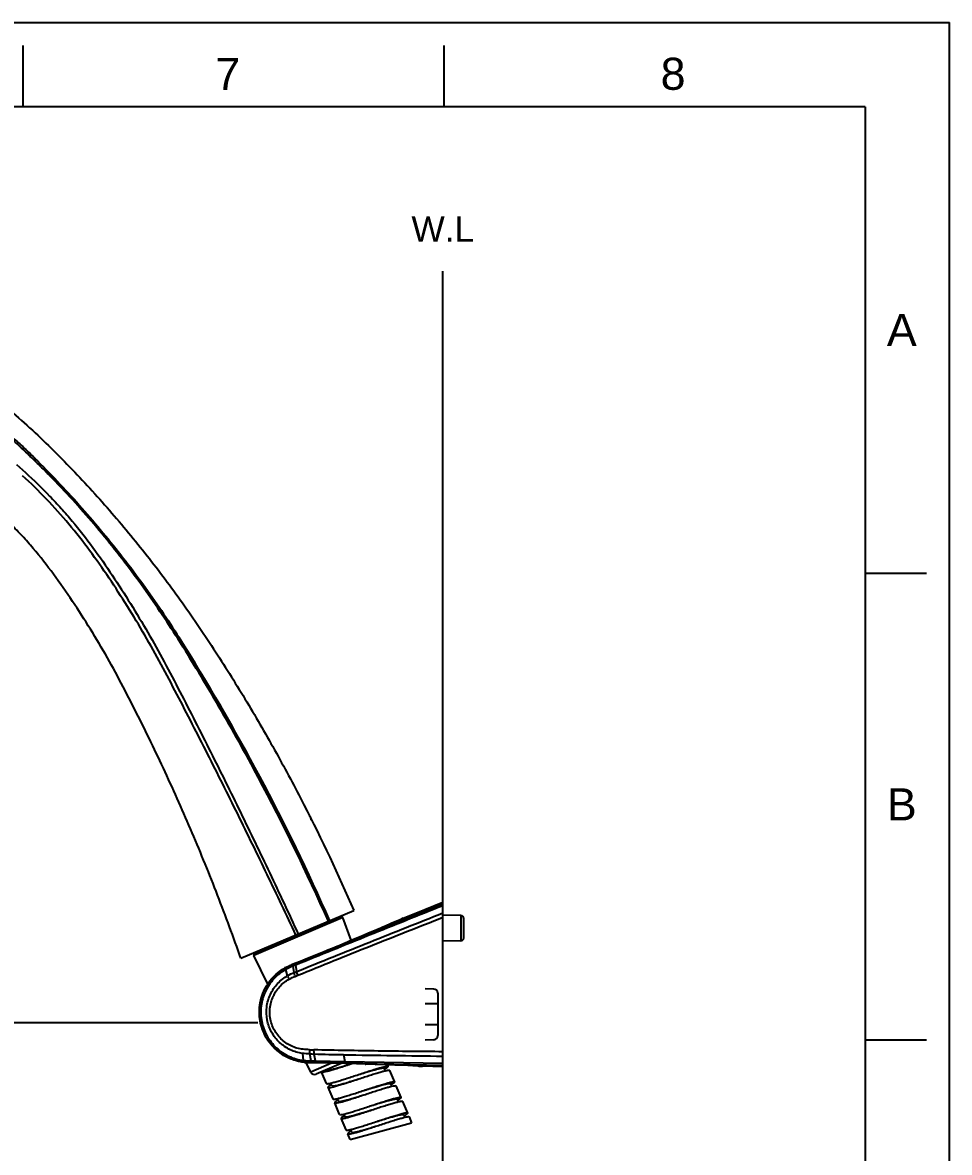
# Model space of a CAD drawing. Header units: millimetres. Extents: x 2881 to 3722, y -1342 to -748.
# Drawn here: x 3501.3 to 3721.8, y -1016.4 to -747.8 of the extents above; entities that cross this region are included whole.
import ezdxf
from ezdxf.enums import TextEntityAlignment as Align

# ---------------------------------------------------------------- set-up
doc = ezdxf.new("R2010")
doc.units = ezdxf.units.MM
doc.layers.add('5', color=2, linetype='Continuous', lineweight=9)
for name, color, linetype in [('FORM', 7, 'Continuous'), ('MAIN', 7, 'Continuous'), ('벽', 2, 'Continuous')]:
    doc.layers.add(name, color=color, linetype=linetype)
doc.styles.get("Standard").update_dxf_attribs({"font": 'arial.ttf'})
doc.dimstyles.new('A4', dxfattribs={"dimtxt": 4, "dimasz": 3.5, "dimexe": 0.7, "dimexo": 0.625, "dimgap": 0.5, "dimtad": 1, "dimdec": 1, "dimdsep": 46, "dimtxsty": 'Standard', "dimcen": 2.5, "dimclrd": 5, "dimclre": 5, "dimclrt": 7, "dimadec": 3, "dimazin": 2, "dimtfac": 1, "dimtdec": 1, "dimtmove": 0, "dimatfit": 3, "dimfxl": 1.25, "dimarcsym": 0})

# ---------------------------------------------------------------- blocks, each defined once
blk = doc.blocks.new('*D144')
at = {"layer": '5', "color": 3, "lineweight": -2, "transparency": 16777216}
for p, q in [((3557.29, -985.64), (3352, -985.64)), ((3352.7, -991.64), (3352.7, -1115.09)), ((3352.7, -1250.41), (3352.7, -1126.96)), ((3353.32, -1256.41), (3353.4, -1256.41))]:
    blk.add_line(p, q, dxfattribs=at)
at = {"layer": '5', "color": 3, "transparency": 16777216}
for points in [[(3351.7, -991.64), (3353.7, -991.64), (3352.7, -985.64)], [(3351.7, -1250.41), (3353.7, -1250.41), (3352.7, -1256.41)]]:
    blk.add_solid(points, dxfattribs=at)
at = {"layer": 'DEFPOINTS', "color": 0, "transparency": 16777216}
for p in [(3557.92, -985.64), (3352.7, -1256.41), (3352.7, -1256.41)]:
    blk.add_point(p, dxfattribs=at)
at = {"layer": '5', "color": 4, "transparency": 16777216, "insert": (3352.7, -1121.03), "char_height": 6, "attachment_point": 5}
blk.add_mtext('(1600)', dxfattribs=at)

msp = doc.modelspace()

# ---------------------------------------------------------------- linework, layer by layer
at = {"linetype": 'Continuous'}
for p, q in [((3499.85, -852.85), (3502, -854.77)), ((3538.55, -894.02), (3538.22, -894.24)), ((3553.25, -970.28), (3580.07, -958.93)), ((3577.48, -960.6), (3556.33, -969.58)), ((3556.43, -969.3), (3577.21, -960.48)), ((3574.93, -961.11), (3575.05, -961.4)), ((3558.35, -968.12), (3558.48, -968.43))]:
    msp.add_line(p, q, dxfattribs=at)
for centre, radius, start, end in [((3102.95, -1169.16), 515.22, 23.7896, 32.2781), ((3568.99, -937.29), 1, 353.8747, 55.9294)]:
    msp.add_arc(centre, radius, start, end, dxfattribs=at)
for points, knots in [([(3432.34, -806.84), (3440.74, -808.59), (3457.63, -814.23), (3477.16, -824.46), (3491.97, -834.73), (3502.52, -843.4), (3512.56, -853.26), (3522.06, -863.66), (3531.02, -874.45), (3539.42, -885.7), (3547.28, -897.34), (3554.71, -909.27), (3561.73, -921.4), (3570.49, -937.81), (3576.42, -950.41), (3580.07, -958.93)], [0, 0, 0, 0, 0.11714, 0.241192, 0.299337, 0.362795, 0.427204, 0.491023, 0.554843, 0.618496, 0.682384, 0.746401, 0.810171, 0.873542, 1, 1, 1, 1]), ([(3538.22, -894.24), (3535.47, -889.9), (3529.72, -881.39), (3521.88, -871.21), (3515.2, -863.4), (3510.86, -858.67), (3507.29, -854.98), (3504.54, -852.27), (3501.79, -849.59), (3499.92, -847.85), (3498.96, -847.01)], [0, 0, 0, 0, 0.24993, 0.500148, 0.625294, 0.750438, 0.812959, 0.87546, 0.938167, 1, 1, 1, 1]), ([(3499.22, -846.66), (3500.19, -847.5), (3502.09, -849.24), (3505.75, -852.86), (3510.24, -857.47), (3515.43, -863.18), (3522.14, -870.99), (3530.04, -881.15), (3535.8, -889.68), (3538.55, -894.02)], [0, 0, 0, 0, 0.062383, 0.125087, 0.250075, 0.375107, 0.50014, 0.750201, 1, 1, 1, 1]), ([(3566.34, -964.75), (3564.08, -959.92), (3559.51, -950.3), (3552.51, -935.94), (3545.35, -921.65), (3539.26, -909.81), (3534.3, -900.38), (3530.42, -893.4), (3526.27, -886.56), (3521.93, -879.83), (3517.33, -873.27), (3512.39, -866.98), (3507.06, -861.04), (3503.28, -857.3), (3501.32, -855.51)], [0, 0, 0, 0, 0.124971, 0.249961, 0.374965, 0.499985, 0.562468, 0.624891, 0.687426, 0.750152, 0.812847, 0.875369, 0.937754, 1, 1, 1, 1]), ([(3502, -854.77), (3503.99, -856.56), (3506.86, -859.35), (3510.5, -863.27), (3514.03, -867.29), (3518.11, -872.58), (3522.7, -879.15), (3527.02, -885.91), (3531.16, -892.78), (3535.03, -899.8), (3538.75, -906.9), (3542.4, -914.04), (3546.02, -921.19), (3549.61, -928.36), (3554.31, -937.96), (3558.97, -947.57), (3563.5, -957.25), (3565.75, -962.09), (3566.87, -964.52)], [0, 0, 0, 0, 0.062486, 0.093741, 0.124998, 0.187503, 0.250016, 0.31253, 0.375042, 0.437554, 0.500064, 0.562572, 0.625076, 0.687577, 0.750072, 0.875049, 0.937527, 1, 1, 1, 1]), ([(3553.25, -970.28), (3551.48, -965.25), (3547.79, -955.24), (3541.76, -940.44), (3535.32, -925.94), (3528.44, -911.78), (3522.39, -900.17), (3517, -891.16), (3512.67, -884.57), (3508.15, -878.14), (3504.13, -873), (3500.63, -869.15), (3498.33, -866.86), (3496.42, -865.1), (3494.96, -863.82), (3493.43, -862.63), (3492.35, -861.91), (3491.81, -861.56)], [0, 0, 0, 0, 0.126634, 0.253599, 0.379349, 0.503517, 0.62759, 0.690185, 0.752749, 0.814934, 0.876798, 0.907673, 0.938508, 0.953889, 0.969245, 0.984631, 1, 1, 1, 1]), ([(3574.06, -961.48), (3568.91, -949.86), (3560.56, -932.7), (3548.2, -910.49), (3541.61, -899.61), (3538.22, -894.24)], [0, 0, 0, 0, 0.499951, 0.749918, 1, 1, 1, 1])]:
    msp.add_open_spline(points, degree=3, knots=knots, dxfattribs=at)
at = {"layer": 'FORM', "color": 7, "linetype": 'Continuous'}
for p, q in [((2880.75, -747.76), (3721.75, -747.76)), ((3721.75, -1342.46), (3721.75, -747.76)), ((3501.49, -767.78), (3501.49, -753.23)), ((3601.61, -767.78), (3601.61, -753.23)), ((3701.73, -767.78), (2900.78, -767.78)), ((3701.73, -767.78), (3701.73, -1322.44)), ((3701.73, -878.71), (3716.28, -878.71)), ((3701.73, -989.64), (3716.28, -989.64))]:
    msp.add_line(p, q, dxfattribs=at)
at = {"layer": 'MAIN'}
for p, q in [((3591.81, -960.76), (3596.95, -958.67)), ((3596.95, -958.67), (3601.26, -956.93)), ((3579.44, -966), (3577.48, -960.6)), ((3591.81, -960.76), (3591.62, -960.84)), ((3605.57, -960.11), (3601.26, -960.03)), ((3605.57, -960.11), (3605.57, -966.13)), ((3606.26, -965.43), (3606.26, -960.81)), ((3605.57, -966.13), (3601.26, -966.21)), ((3559.65, -976.4), (3556.33, -969.58)), ((3565.32, -971.82), (3576.18, -967.36)), ((3576.18, -967.36), (3576.18, -967.36)), ((3563.69, -972.59), (3563.7, -972.59)), ((3563.7, -972.59), (3563.7, -972.59)), ((3565.32, -971.82), (3565.32, -971.82)), ((3565.92, -973.67), (3565.67, -972.13)), ((3566.32, -971.45), (3565.71, -971.7)), ((3566.53, -973.43), (3566.28, -971.89)), ((3564.36, -974.41), (3563.91, -972.94)), ((3565.92, -973.67), (3566.53, -973.43)), ((3566.18, -974.57), (3566.79, -974.32)), ((3599.1, -977.58), (3597.06, -977.51)), ((3600.06, -978.58), (3600.06, -988.65)), ((3600.06, -981.12), (3597.06, -981.12)), ((3600.06, -986.12), (3597.06, -986.12)), ((3599.1, -989.65), (3597.06, -989.72)), ((3567.91, -992.9), (3568.08, -994.55)), ((3569.93, -994.66), (3569.6, -993.02)), ((3571.02, -994.69), (3570.69, -993.04)), ((3577.64, -993.19), (3577.96, -994.82)), ((3570.65, -995.13), (3568.34, -995.03)), ((3568.75, -995.05), (3568.68, -995.04)), ((3569.87, -997.33), (3568.75, -995.05)), ((3574.83, -995.23), (3569.87, -997.33)), ((3570.15, -995.09), (3601.26, -995.69)), ((3575.85, -995.25), (3570.65, -995.13)), ((3571.02, -994.69), (3577.96, -994.82)), ((3577.12, -995.28), (3571.16, -997.82)), ((3579.04, -995.33), (3575.85, -995.25)), ((3577.96, -994.82), (3601.26, -995.24)), ((3580.72, -995.37), (3579.04, -995.33)), ((3582.81, -995.43), (3582.98, -995.43)), ((3585.29, -995.5), (3585.37, -995.5)), ((3587.26, -996.41), (3587.52, -997.03)), ((3588, -995.59), (3588.18, -996.02)), ((3595.43, -995.88), (3595.67, -995.89)), ((3595.67, -995.89), (3596.27, -995.92)), ((3596.27, -995.92), (3596.47, -995.93)), ((3601.26, -996.06), (3596.47, -995.93)), ((3573.59, -1000.04), (3572.42, -997.28)), ((3588.57, -996.94), (3589.74, -999.7)), ((3575.15, -1003.72), (3573.98, -1000.96)), ((3574.9, -1000.57), (3574.64, -999.95)), ((3588.82, -1000.09), (3589.09, -1000.71)), ((3590.13, -1000.62), (3591.31, -1003.39)), ((3576.72, -1007.41), (3575.55, -1004.64)), ((3576.47, -1004.25), (3576.2, -1003.63)), ((3590.39, -1003.78), (3590.65, -1004.39)), ((3591.7, -1004.31), (3592.87, -1007.07)), ((3578.03, -1007.94), (3577.77, -1007.32)), ((3591.95, -1007.46), (3592.21, -1008.08)), ((3578.28, -1011.09), (3577.11, -1008.33)), ((3579.26, -1013.39), (3593.85, -1009.37)), ((3593.26, -1007.99), (3593.85, -1009.37)), ((3579.26, -1013.39), (3578.67, -1012.01)), ((3579.59, -1011.62), (3579.33, -1011))]:
    msp.add_line(p, q, dxfattribs=at)
for points in [[(3589.01, -961.96), (3591.1, -961.07), (3591.29, -960.99)], [(3576.18, -967.36), (3578.63, -966.34), (3581.12, -965.3), (3583.47, -964.31), (3585.6, -963.41), (3587.46, -962.62), (3589.01, -961.96)], [(3565.32, -971.82), (3568.54, -970.5), (3572.26, -968.97), (3576.18, -967.36)], [(3587.66, -995.58), (3585.36, -995.5), (3582.98, -995.43), (3580.72, -995.37)], [(3591.78, -995.73), (3589.89, -995.66), (3587.66, -995.58)], [(3596.45, -995.93), (3595.66, -995.89), (3594.69, -995.85), (3593.37, -995.79), (3591.73, -995.73), (3589.81, -995.65)]]:
    msp.add_lwpolyline(points, dxfattribs=at)
for centre, radius, start, end in [((3103.94, 174.02), 1235.22, 292.47705, 293.25452), ((3577.29, -960.67), 0.2, 20, 113), ((3605.56, -960.81), 0.7, 0, 89), ((3605.56, -965.43), 0.7, 271, 0), ((3556.51, -969.49), 0.2, 113, 206), ((3569.15, -982.14), 11, 117.0018, 119.6706), ((3577.47, -1001.21), 31.81, 112.4572, 112.8428), ((3580.21, -1008.01), 39.09, 111.7632, 112.3561), ((3649.82, -1180.39), 224.62, 111.8344, 112.0026), ((3599.06, -978.58), 1, 0, 88), ((3599.06, -988.65), 1, 272, 0), ((3574.2, -838.69), 153.39, 268.2533, 268.6596), ((3576.04, -766.29), 226.82, 268.3717, 268.6474), ((3597.47, 76.2), 1069.57, 268.56494, 268.93761), ((3637.53, 2412.97), 3406.7, 268.99282, 269.3901), ((3569.31, -984.67), 9.96, 262.9265, 263.6226), ((3579.91, -610.87), 383.93, 268.5115, 268.6743), ((3560.57, -1801.02), 805.9, 88.418, 88.56669), ((3560.75, -1794.69), 799.57, 88.24141, 88.40658), ((3563.88, -1695.43), 700.26, 87.41751, 88.24166), ((3570.76, -996.9), 1, 206, 293)]:
    msp.add_arc(centre, radius, start, end, dxfattribs=at)
for points, knots in [([(3601.26, -957.77), (3598.35, -958.94), (3592.51, -961.29), (3583.76, -964.81), (3575.02, -968.35), (3569.2, -970.72), (3566.28, -971.89)], [0, 0, 0, 0, 0.250066, 0.500069, 0.750153, 1, 1, 1, 1]), ([(3601.26, -957.33), (3598.35, -958.5), (3592.52, -960.86), (3583.77, -964.38), (3575.05, -967.93), (3569.23, -970.29), (3566.32, -971.45)], [0, 0, 0, 0, 0.250192, 0.500344, 0.750516, 1, 1, 1, 1]), ([(3566.53, -973.43), (3569.42, -972.25), (3575.2, -969.9), (3583.87, -966.41), (3592.57, -962.95), (3598.36, -960.64), (3601.26, -959.49)], [0, 0, 0, 0, 0.249939, 0.500024, 0.749977, 1, 1, 1, 1]), ([(3566.79, -974.32), (3569.65, -973.15), (3575.38, -970.81), (3584, -967.35), (3592.63, -963.94), (3598.38, -961.67), (3601.26, -960.53)], [0, 0, 0, 0, 0.250057, 0.500047, 0.749976, 1, 1, 1, 1]), ([(3570.65, -995.13), (3570.33, -995.12), (3569.69, -995.11), (3568.7, -995.07), (3567.7, -994.96), (3566.36, -994.68), (3564.74, -994.12), (3562.95, -993.13), (3561.35, -991.85), (3559.99, -990.32), (3558.91, -988.58), (3558.14, -986.68), (3557.69, -984.68), (3557.56, -981.96), (3558.25, -978.58), (3560.38, -975.03), (3562.52, -973.26), (3563.69, -972.59)], [0, 0, 0, 0, 0.029153, 0.059467, 0.091033, 0.122574, 0.185392, 0.248306, 0.311097, 0.37373, 0.436394, 0.49923, 0.562085, 0.624854, 0.749778, 0.874846, 1, 1, 1, 1]), ([(3560.99, -974.73), (3561.4, -974.32), (3562.26, -973.54), (3563.22, -972.9), (3563.72, -972.61)], [0, 0, 0, 0, 0.5003, 1, 1, 1, 1]), ([(3563.72, -972.61), (3563.85, -972.54), (3564.38, -972.26), (3564.92, -972.02), (3565.34, -971.85)], [0, 0, 0, 0, 0.250733, 1, 1, 1, 1]), ([(3565.67, -972.13), (3565.52, -972.19), (3564.92, -972.44), (3564.34, -972.71), (3563.91, -972.94)], [0, 0, 0, 0, 0.249032, 1, 1, 1, 1]), ([(3565.67, -972.13), (3565.66, -972.03), (3565.64, -971.9), (3565.66, -971.75), (3565.69, -971.71), (3565.71, -971.7)], [0, 0, 0, 0, 0.655103, 0.862294, 1, 1, 1, 1]), ([(3566.28, -971.89), (3566.27, -971.79), (3566.25, -971.66), (3566.27, -971.51), (3566.3, -971.46), (3566.32, -971.45)], [0, 0, 0, 0, 0.655528, 0.861795, 1, 1, 1, 1]), ([(3561.15, -991.55), (3560.61, -991), (3559.62, -989.8), (3558.51, -987.74), (3557.82, -985.51), (3557.57, -983.18), (3557.77, -980.84), (3558.42, -978.59), (3559.49, -976.51), (3560.46, -975.29), (3560.99, -974.73)], [0, 0, 0, 0, 0.12469, 0.249624, 0.374758, 0.500001, 0.625237, 0.750374, 0.875319, 1, 1, 1, 1]), ([(3563.91, -972.94), (3563.39, -973.23), (3562.38, -973.91), (3560.6, -975.54), (3558.89, -978.09), (3557.87, -981.63), (3558.01, -985.32), (3559.27, -988.78), (3561.16, -991.2), (3563.04, -992.7), (3564.62, -993.6), (3566.31, -994.24), (3567.49, -994.48), (3568.08, -994.55)], [0, 0, 0, 0, 0.062312, 0.124788, 0.249783, 0.375216, 0.500778, 0.626129, 0.751053, 0.813481, 0.875775, 0.937942, 1, 1, 1, 1]), ([(3567.91, -992.9), (3567.4, -992.84), (3566.4, -992.63), (3564.96, -992.08), (3563.63, -991.31), (3562.42, -990.34), (3561.38, -989.18), (3560.52, -987.88), (3559.87, -986.46), (3559.31, -984.45), (3559.23, -981.82), (3560.1, -978.78), (3561.85, -976.18), (3563.5, -974.88), (3564.39, -974.39)], [0, 0, 0, 0, 0.061767, 0.123735, 0.18588, 0.24821, 0.310739, 0.373465, 0.436361, 0.499385, 0.625211, 0.750859, 0.875876, 1, 1, 1, 1]), ([(3569.52, -992.01), (3569.28, -992), (3568.78, -991.98), (3567.8, -991.91), (3566.57, -991.69), (3565.18, -991.16), (3563.88, -990.41), (3562.73, -989.44), (3561.75, -988.29), (3560.98, -986.99), (3560.42, -985.57), (3560.12, -984.08), (3560.07, -982.05), (3560.64, -979.55), (3562.27, -976.97), (3563.87, -975.7), (3564.75, -975.23)], [0, 0, 0, 0, 0.030877, 0.061756, 0.123522, 0.185436, 0.247572, 0.309949, 0.372576, 0.435432, 0.49848, 0.561661, 0.6249, 0.750779, 0.875927, 1, 1, 1, 1]), ([(3564.75, -975.23), (3564.71, -975.16), (3564.57, -974.88), (3564.45, -974.6), (3564.39, -974.39)], [0, 0, 0, 0, 0.277183, 1, 1, 1, 1]), ([(3566.18, -974.57), (3566.12, -974.41), (3566.02, -974.12), (3565.94, -973.81), (3565.92, -973.68)], [0, 0, 0, 0, 0.544176, 1, 1, 1, 1]), ([(3566.79, -974.32), (3566.73, -974.16), (3566.63, -973.87), (3566.55, -973.57), (3566.53, -973.43)], [0, 0, 0, 0, 0.544181, 1, 1, 1, 1]), ([(3568.34, -995), (3567.67, -994.93), (3566.33, -994.67), (3564.43, -993.94), (3562.67, -992.91), (3561.63, -992.03), (3561.15, -991.55)], [0, 0, 0, 0, 0.249445, 0.499178, 0.749344, 1, 1, 1, 1]), ([(3569.52, -992.01), (3569.52, -992.19), (3569.53, -992.53), (3569.57, -992.86), (3569.6, -993.02)], [0, 0, 0, 0, 0.540885, 1, 1, 1, 1]), ([(3601.26, -992.49), (3596.15, -992.46), (3585.93, -992.35), (3575.72, -992.17), (3570.61, -992.04)], [0, 0, 0, 0, 0.500136, 1, 1, 1, 1]), ([(3570.69, -993.04), (3570.66, -992.89), (3570.62, -992.56), (3570.61, -992.22), (3570.61, -992.04)], [0, 0, 0, 0, 0.45919, 1, 1, 1, 1]), ([(3568.2, -994.57), (3568.21, -994.67), (3568.23, -994.81), (3568.28, -994.96), (3568.32, -995), (3568.34, -995)], [0, 0, 0, 0, 0.673049, 0.87634, 1, 1, 1, 1]), ([(3568.2, -994.57), (3568.34, -994.58), (3568.92, -994.64), (3569.5, -994.66), (3569.93, -994.67)], [0, 0, 0, 0, 0.250916, 1, 1, 1, 1]), ([(3568.34, -995), (3568.49, -995.02), (3569.09, -995.07), (3569.7, -995.08), (3570.15, -995.09)], [0, 0, 0, 0, 0.251214, 1, 1, 1, 1]), ([(3570.15, -995.09), (3570.1, -995.08), (3570.03, -994.98), (3569.97, -994.83), (3569.95, -994.72), (3569.93, -994.66)], [0, 0, 0, 0, 0.339277, 0.62935, 1, 1, 1, 1]), ([(3572.42, -997.28), (3572.43, -997.3), (3572.47, -997.33), (3572.54, -997.34), (3572.64, -997.34), (3572.81, -997.33), (3573.19, -997.26), (3573.81, -997.12), (3574.7, -996.87), (3575.78, -996.54), (3577.01, -996.15), (3578.34, -995.72), (3579.25, -995.42), (3579.71, -995.27)], [0, 0, 0, 0, 0.009478, 0.01668, 0.025909, 0.050785, 0.084369, 0.176854, 0.300436, 0.450588, 0.621658, 0.807151, 1, 1, 1, 1]), ([(3573.34, -996.89), (3573.35, -996.91), (3573.41, -996.95), (3573.52, -996.96), (3573.69, -996.95), (3573.91, -996.93), (3574.19, -996.88), (3574.65, -996.77), (3575.35, -996.59), (3576.29, -996.33), (3577.36, -996), (3578.51, -995.65), (3579.31, -995.4), (3579.71, -995.27)], [0, 0, 0, 0, 0.010547, 0.027523, 0.052738, 0.086499, 0.128712, 0.179074, 0.302475, 0.452266, 0.622846, 0.807765, 1, 1, 1, 1]), ([(3580.89, -998.03), (3581.35, -997.88), (3582.26, -997.58), (3583.59, -997.15), (3584.82, -996.76), (3585.9, -996.43), (3586.79, -996.19), (3587.41, -996.04), (3587.79, -995.98), (3587.96, -995.96), (3588.07, -995.97), (3588.13, -995.98), (3588.17, -996), (3588.18, -996.02)], [0, 0, 0, 0, 0.192849, 0.378342, 0.549412, 0.699564, 0.823146, 0.915631, 0.949215, 0.974091, 0.98332, 0.990522, 1, 1, 1, 1]), ([(3580.89, -998.03), (3581.29, -997.9), (3582.09, -997.66), (3583.24, -997.3), (3584.31, -996.98), (3585.26, -996.71), (3585.95, -996.53), (3586.41, -996.43), (3586.69, -996.38), (3586.91, -996.35), (3587.08, -996.34), (3587.19, -996.35), (3587.25, -996.39), (3587.26, -996.41)], [0, 0, 0, 0, 0.192234, 0.377154, 0.547734, 0.697524, 0.820924, 0.871291, 0.9135, 0.947265, 0.972475, 0.989456, 1, 1, 1, 1]), ([(3588.18, -996.02), (3588.19, -996.05), (3588.16, -996.12), (3588.1, -996.2), (3587.97, -996.32), (3587.74, -996.49), (3587.53, -996.63), (3587.41, -996.7)], [0, 0, 0, 0, 0.097905, 0.181277, 0.291141, 0.592187, 1, 1, 1, 1]), ([(3573.59, -1000.04), (3573.6, -1000.06), (3573.64, -1000.09), (3573.71, -1000.1), (3573.81, -1000.1), (3573.98, -1000.09), (3574.36, -1000.03), (3574.98, -999.88), (3575.88, -999.63), (3576.96, -999.3), (3578.18, -998.91), (3579.51, -998.48), (3580.42, -998.18), (3580.89, -998.03)], [0, 0, 0, 0, 0.009478, 0.01668, 0.025909, 0.050785, 0.084369, 0.176854, 0.300436, 0.450588, 0.621658, 0.807151, 1, 1, 1, 1]), ([(3573.98, -1000.96), (3573.99, -1000.98), (3574.04, -1001.01), (3574.1, -1001.02), (3574.2, -1001.02), (3574.38, -1001.01), (3574.75, -1000.95), (3575.37, -1000.8), (3576.27, -1000.55), (3577.35, -1000.22), (3578.57, -999.83), (3579.9, -999.4), (3580.81, -999.1), (3581.28, -998.95)], [0, 0, 0, 0, 0.00948, 0.016682, 0.025907, 0.050788, 0.084366, 0.176852, 0.300435, 0.450588, 0.621658, 0.807151, 1, 1, 1, 1]), ([(3574.9, -1000.57), (3574.91, -1000.59), (3574.97, -1000.63), (3575.08, -1000.64), (3575.25, -1000.64), (3575.48, -1000.61), (3575.75, -1000.56), (3576.22, -1000.46), (3576.91, -1000.28), (3577.85, -1000.01), (3578.92, -999.69), (3580.08, -999.33), (3580.87, -999.08), (3581.28, -998.95)], [0, 0, 0, 0, 0.010546, 0.027524, 0.052737, 0.086499, 0.128711, 0.179075, 0.302476, 0.452266, 0.622846, 0.807766, 1, 1, 1, 1]), ([(3581.28, -998.95), (3581.74, -998.8), (3582.65, -998.5), (3583.98, -998.07), (3585.21, -997.68), (3586.29, -997.36), (3587.18, -997.11), (3587.8, -996.96), (3588.18, -996.9), (3588.35, -996.88), (3588.46, -996.89), (3588.52, -996.9), (3588.56, -996.92), (3588.57, -996.94)], [0, 0, 0, 0, 0.192849, 0.378341, 0.549411, 0.699563, 0.823147, 0.915633, 0.949212, 0.974092, 0.983319, 0.990519, 1, 1, 1, 1]), ([(3574.77, -1000.27), (3574.65, -1000.35), (3574.43, -1000.49), (3574.2, -1000.66), (3574.07, -1000.78), (3574, -1000.86), (3573.97, -1000.93), (3573.98, -1000.96)], [0, 0, 0, 0, 0.408087, 0.709346, 0.819266, 0.902595, 1, 1, 1, 1]), ([(3575.15, -1003.72), (3575.16, -1003.75), (3575.21, -1003.77), (3575.27, -1003.78), (3575.38, -1003.79), (3575.55, -1003.77), (3575.93, -1003.71), (3576.54, -1003.56), (3577.44, -1003.31), (3578.52, -1002.98), (3579.75, -1002.6), (3581.07, -1002.17), (3581.98, -1001.87), (3582.45, -1001.71)], [0, 0, 0, 0, 0.00948, 0.016682, 0.025907, 0.050788, 0.084366, 0.176852, 0.300435, 0.450588, 0.621658, 0.807151, 1, 1, 1, 1]), ([(3582.45, -1001.71), (3582.91, -1001.56), (3583.83, -1001.26), (3585.15, -1000.83), (3586.38, -1000.44), (3587.46, -1000.12), (3588.36, -999.87), (3588.97, -999.72), (3589.35, -999.66), (3589.52, -999.64), (3589.63, -999.65), (3589.69, -999.66), (3589.73, -999.68), (3589.74, -999.7)], [0, 0, 0, 0, 0.192849, 0.378341, 0.549411, 0.699563, 0.823147, 0.915633, 0.949212, 0.974092, 0.983319, 0.990519, 1, 1, 1, 1]), ([(3582.45, -1001.71), (3582.85, -1001.59), (3583.65, -1001.34), (3584.81, -1000.98), (3585.88, -1000.66), (3586.82, -1000.39), (3587.51, -1000.21), (3587.98, -1000.11), (3588.25, -1000.06), (3588.47, -1000.03), (3588.64, -1000.02), (3588.76, -1000.04), (3588.81, -1000.07), (3588.82, -1000.09)], [0, 0, 0, 0, 0.192234, 0.377154, 0.547734, 0.697524, 0.820925, 0.87129, 0.9135, 0.947264, 0.972475, 0.989455, 1, 1, 1, 1]), ([(3582.84, -1002.63), (3583.31, -1002.48), (3584.22, -1002.18), (3585.54, -1001.75), (3586.77, -1001.36), (3587.85, -1001.04), (3588.75, -1000.79), (3589.36, -1000.64), (3589.74, -1000.58), (3589.91, -1000.56), (3590.02, -1000.57), (3590.08, -1000.58), (3590.13, -1000.6), (3590.13, -1000.62)], [0, 0, 0, 0, 0.192849, 0.378343, 0.549413, 0.699565, 0.823148, 0.915633, 0.949214, 0.974091, 0.983319, 0.990522, 1, 1, 1, 1]), ([(3589.74, -999.7), (3589.76, -999.74), (3589.72, -999.81), (3589.66, -999.88), (3589.53, -1000), (3589.3, -1000.17), (3589.09, -1000.31), (3588.97, -1000.39)], [0, 0, 0, 0, 0.097637, 0.180967, 0.290883, 0.592027, 1, 1, 1, 1]), ([(3576.31, -1003.96), (3576.19, -1004.04), (3575.99, -1004.18), (3575.76, -1004.35), (3575.63, -1004.47), (3575.57, -1004.54), (3575.53, -1004.61), (3575.55, -1004.64)], [0, 0, 0, 0, 0.407835, 0.70887, 0.818754, 0.902108, 1, 1, 1, 1]), ([(3575.55, -1004.64), (3575.56, -1004.67), (3575.6, -1004.69), (3575.66, -1004.7), (3575.77, -1004.71), (3575.94, -1004.69), (3576.32, -1004.63), (3576.93, -1004.48), (3577.83, -1004.23), (3578.91, -1003.9), (3580.14, -1003.52), (3581.46, -1003.09), (3582.38, -1002.79), (3582.84, -1002.63)], [0, 0, 0, 0, 0.00948, 0.01668, 0.025909, 0.050787, 0.084369, 0.176854, 0.300437, 0.450589, 0.621658, 0.807151, 1, 1, 1, 1]), ([(3576.47, -1004.25), (3576.48, -1004.27), (3576.53, -1004.31), (3576.65, -1004.32), (3576.82, -1004.32), (3577.04, -1004.29), (3577.31, -1004.24), (3577.78, -1004.14), (3578.47, -1003.96), (3579.41, -1003.69), (3580.48, -1003.37), (3581.64, -1003.01), (3582.43, -1002.76), (3582.84, -1002.63)], [0, 0, 0, 0, 0.010546, 0.027524, 0.052737, 0.0865, 0.128711, 0.179075, 0.302476, 0.452266, 0.622846, 0.807766, 1, 1, 1, 1]), ([(3584.01, -1005.4), (3584.48, -1005.24), (3585.39, -1004.94), (3586.72, -1004.51), (3587.94, -1004.13), (3589.02, -1003.8), (3589.92, -1003.55), (3590.54, -1003.4), (3590.91, -1003.34), (3591.09, -1003.32), (3591.19, -1003.33), (3591.25, -1003.34), (3591.3, -1003.36), (3591.31, -1003.39)], [0, 0, 0, 0, 0.192849, 0.378343, 0.549413, 0.699565, 0.823148, 0.915633, 0.949214, 0.974091, 0.983319, 0.990522, 1, 1, 1, 1]), ([(3584.01, -1005.4), (3584.42, -1005.27), (3585.21, -1005.02), (3586.37, -1004.66), (3587.44, -1004.34), (3588.38, -1004.07), (3589.07, -1003.89), (3589.54, -1003.79), (3589.81, -1003.74), (3590.04, -1003.71), (3590.2, -1003.71), (3590.32, -1003.72), (3590.38, -1003.75), (3590.39, -1003.78)], [0, 0, 0, 0, 0.192234, 0.377154, 0.547734, 0.697524, 0.820925, 0.871289, 0.9135, 0.947263, 0.972476, 0.989454, 1, 1, 1, 1]), ([(3584.4, -1006.32), (3584.87, -1006.16), (3585.78, -1005.86), (3587.11, -1005.43), (3588.33, -1005.05), (3589.41, -1004.72), (3590.31, -1004.47), (3590.93, -1004.32), (3591.3, -1004.26), (3591.48, -1004.24), (3591.58, -1004.25), (3591.65, -1004.26), (3591.69, -1004.28), (3591.7, -1004.31)], [0, 0, 0, 0, 0.192849, 0.378342, 0.549411, 0.699563, 0.823146, 0.915631, 0.949213, 0.974091, 0.98332, 0.99052, 1, 1, 1, 1]), ([(3591.31, -1003.39), (3591.32, -1003.42), (3591.29, -1003.49), (3591.22, -1003.56), (3591.09, -1003.68), (3590.86, -1003.85), (3590.65, -1003.99), (3590.53, -1004.07)], [0, 0, 0, 0, 0.097727, 0.181095, 0.290976, 0.592099, 1, 1, 1, 1]), ([(3576.72, -1007.41), (3576.73, -1007.43), (3576.77, -1007.45), (3576.83, -1007.46), (3576.94, -1007.47), (3577.11, -1007.45), (3577.49, -1007.39), (3578.11, -1007.24), (3579, -1006.99), (3580.08, -1006.67), (3581.31, -1006.28), (3582.63, -1005.85), (3583.55, -1005.55), (3584.01, -1005.4)], [0, 0, 0, 0, 0.00948, 0.01668, 0.025909, 0.050787, 0.084369, 0.176854, 0.300437, 0.450589, 0.621658, 0.807151, 1, 1, 1, 1]), ([(3577.11, -1008.33), (3577.12, -1008.35), (3577.16, -1008.37), (3577.22, -1008.38), (3577.33, -1008.39), (3577.5, -1008.37), (3577.88, -1008.31), (3578.5, -1008.16), (3579.39, -1007.91), (3580.47, -1007.59), (3581.7, -1007.2), (3583.03, -1006.77), (3583.94, -1006.47), (3584.4, -1006.32)], [0, 0, 0, 0, 0.009478, 0.016681, 0.025909, 0.050786, 0.084367, 0.176852, 0.300435, 0.450587, 0.621657, 0.807151, 1, 1, 1, 1]), ([(3578.03, -1007.94), (3578.04, -1007.96), (3578.1, -1007.99), (3578.21, -1008.01), (3578.38, -1008), (3578.6, -1007.97), (3578.88, -1007.92), (3579.34, -1007.82), (3580.03, -1007.64), (3580.98, -1007.37), (3582.05, -1007.05), (3583.2, -1006.69), (3584, -1006.44), (3584.4, -1006.32)], [0, 0, 0, 0, 0.010545, 0.027525, 0.052736, 0.0865, 0.12871, 0.179075, 0.302476, 0.452266, 0.622846, 0.807766, 1, 1, 1, 1]), ([(3585.58, -1009.08), (3586.04, -1008.93), (3586.95, -1008.63), (3588.28, -1008.2), (3589.51, -1007.81), (3590.59, -1007.48), (3591.48, -1007.23), (3592.1, -1007.08), (3592.48, -1007.02), (3592.65, -1007.01), (3592.75, -1007.01), (3592.82, -1007.02), (3592.86, -1007.05), (3592.87, -1007.07)], [0, 0, 0, 0, 0.192849, 0.378342, 0.549411, 0.699563, 0.823146, 0.915631, 0.949213, 0.974091, 0.98332, 0.99052, 1, 1, 1, 1]), ([(3585.58, -1009.08), (3585.98, -1008.95), (3586.78, -1008.7), (3587.93, -1008.34), (3589, -1008.02), (3589.94, -1007.75), (3590.64, -1007.57), (3591.1, -1007.47), (3591.38, -1007.42), (3591.6, -1007.39), (3591.77, -1007.39), (3591.88, -1007.4), (3591.94, -1007.44), (3591.95, -1007.46)], [0, 0, 0, 0, 0.192234, 0.377154, 0.547734, 0.697524, 0.820925, 0.871289, 0.913501, 0.947263, 0.972476, 0.989454, 1, 1, 1, 1]), ([(3592.87, -1007.07), (3592.88, -1007.1), (3592.85, -1007.17), (3592.78, -1007.24), (3592.66, -1007.36), (3592.43, -1007.53), (3592.22, -1007.67), (3592.1, -1007.75)], [0, 0, 0, 0, 0.097892, 0.181246, 0.29113, 0.592165, 1, 1, 1, 1]), ([(3577.88, -1007.64), (3577.76, -1007.72), (3577.55, -1007.86), (3577.32, -1008.03), (3577.19, -1008.15), (3577.13, -1008.22), (3577.1, -1008.29), (3577.11, -1008.33)], [0, 0, 0, 0, 0.407901, 0.709024, 0.818905, 0.902273, 1, 1, 1, 1]), ([(3578.28, -1011.09), (3578.29, -1011.11), (3578.33, -1011.13), (3578.4, -1011.14), (3578.5, -1011.15), (3578.67, -1011.13), (3579.05, -1011.07), (3579.67, -1010.92), (3580.56, -1010.67), (3581.64, -1010.35), (3582.87, -1009.96), (3584.2, -1009.53), (3585.11, -1009.23), (3585.58, -1009.08)], [0, 0, 0, 0, 0.009478, 0.016681, 0.025909, 0.050786, 0.084367, 0.176852, 0.300435, 0.450587, 0.621657, 0.807151, 1, 1, 1, 1]), ([(3578.67, -1012.01), (3578.68, -1012.03), (3578.72, -1012.05), (3578.79, -1012.06), (3578.89, -1012.07), (3579.06, -1012.05), (3579.44, -1011.99), (3580.06, -1011.84), (3580.95, -1011.6), (3582.04, -1011.27), (3583.26, -1010.88), (3584.59, -1010.45), (3585.5, -1010.15), (3585.97, -1010)], [0, 0, 0, 0, 0.009481, 0.016681, 0.025908, 0.050788, 0.084367, 0.176853, 0.300437, 0.450589, 0.621659, 0.807151, 1, 1, 1, 1]), ([(3579.59, -1011.62), (3579.6, -1011.64), (3579.66, -1011.68), (3579.77, -1011.69), (3579.94, -1011.68), (3580.16, -1011.65), (3580.44, -1011.6), (3580.9, -1011.5), (3581.6, -1011.32), (3582.54, -1011.05), (3583.61, -1010.73), (3584.77, -1010.37), (3585.56, -1010.13), (3585.97, -1010)], [0, 0, 0, 0, 0.010544, 0.027525, 0.052735, 0.0865, 0.128709, 0.179076, 0.302476, 0.452266, 0.622846, 0.807766, 1, 1, 1, 1]), ([(3585.97, -1010), (3586.43, -1009.85), (3587.34, -1009.55), (3588.67, -1009.12), (3589.9, -1008.73), (3590.98, -1008.4), (3591.87, -1008.15), (3592.49, -1008), (3592.87, -1007.94), (3593.04, -1007.93), (3593.14, -1007.93), (3593.21, -1007.94), (3593.25, -1007.97), (3593.26, -1007.99)], [0, 0, 0, 0, 0.192849, 0.378342, 0.549412, 0.699565, 0.823148, 0.915634, 0.949212, 0.974093, 0.983318, 0.99052, 1, 1, 1, 1]), ([(3579.45, -1011.32), (3579.33, -1011.4), (3579.12, -1011.54), (3578.89, -1011.71), (3578.76, -1011.83), (3578.69, -1011.91), (3578.66, -1011.98), (3578.67, -1012.01)], [0, 0, 0, 0, 0.407973, 0.709117, 0.819033, 0.902363, 1, 1, 1, 1])]:
    msp.add_open_spline(points, degree=3, knots=knots, dxfattribs=at)
for points in [[(3591.81, -960.76), (3591.81, -960.76), (3591.81, -960.76), (3591.81, -960.76)], [(3564.15, -972.34), (3564.47, -972.18), (3564.8, -972.04), (3565.12, -971.9)], [(3564.39, -974.39), (3564.88, -974.11), (3565.4, -973.89), (3565.92, -973.68)], [(3564.75, -975.23), (3565.21, -974.98), (3565.69, -974.76), (3566.18, -974.57)], [(3569.6, -993.02), (3569.03, -993), (3568.47, -992.98), (3567.91, -992.9)]]:
    msp.add_open_spline(points, degree=3, dxfattribs=at)
at = {"layer": '벽'}
msp.add_line((3601.26, -1256.41), (3601.26, -806.86), dxfattribs=at)

# ---------------------------------------------------------------- texts
at = {"layer": 'FORM', "color": 7, "linetype": 'Continuous', "char_height": 7.63, "attachment_point": 5}
for s, insert in [('7', (3550.12, -759.98)), ('8', (3656.03, -759.98))]:
    msp.add_mtext_dynamic_manual_height_columns(s, width=50.0595, gutter_width=12.51, heights=[0], dxfattribs=dict(at, insert=insert))
at = {"layer": 'FORM', "char_height": 7.63, "attachment_point": 5}
for s, insert in [('A', (3710.43, -820.84)), ('B', (3710.43, -933.67))]:
    msp.add_mtext_dynamic_manual_height_columns(s, width=10.0119, gutter_width=12.51, heights=[0], dxfattribs=dict(at, insert=insert))
at = {"layer": '벽'}
msp.add_text('W.L', height=6, dxfattribs=at).set_placement((3601.26, -796.86), align=Align.MIDDLE_CENTER)

# ---------------------------------------------------------------- dimensions: what is measured, and where the dimension line sits
at = {"layer": '5'}
dim = msp.add_linear_dim(base=(3352.7, -1256.41), p1=(3557.92, -985.64), p2=(3352.7, -1256.41), angle=90, text='(1600)', dimstyle='A4', override={"dimtxt": 6, "dimasz": 6, "dimgap": 2, "dimtad": 0, "dimtih": 1, "dimclrd": 3, "dimclre": 3, "dimclrt": 4}, dxfattribs=at)
dim.commit()
dim.dimension.update_dxf_attribs({"geometry": '*D144', "text_midpoint": (3352.7, -1121.03)})

doc.saveas('drawing.dxf')
